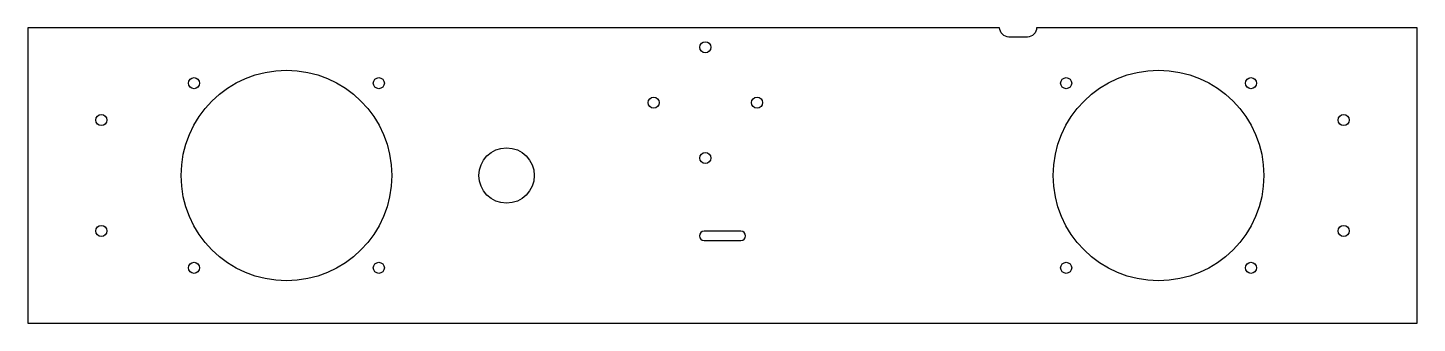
# Model space of a CAD drawing. Header units: millimetres. Extents: x -188 to 188, y -68 to 12.
import ezdxf

# ---------------------------------------------------------------- set-up
doc = ezdxf.new("R2010")
doc.units = ezdxf.units.MM
doc.layers.get('0').update_dxf_attribs({"linetype": 'CONTINUOUS'})

msp = doc.modelspace()

# ---------------------------------------------------------------- linework, layer by layer
for points in [[(77.5, 9.5, -0.414214), (75, 12), (-188, 12), (-188, -68), (188, -68), (188, 12), (85, 12, -0.414214), (82.5, 9.5)], [(5, -43.1), (-5, -43.1, 1), (-5, -45.6), (5, -45.6, 1)]]:
    msp.add_lwpolyline(points, format="xyb", close=True)
for centre, radius in [((-4.64, 6.73), 1.5), ((-118, -28), 28.5), ((118, -28), 28.5), ((-143, -3), 1.5), ((-93, -3), 1.5), ((93, -3), 1.5), ((143, -3), 1.5), ((-18.64, -8.27), 1.5), ((9.36, -8.27), 1.5), ((-168.1, -13), 1.5), ((168.1, -13), 1.5), ((-58.43, -28), 7.5), ((-4.64, -23.27), 1.5), ((-168.1, -43), 1.5), ((168.1, -43), 1.5), ((-143, -53), 1.5), ((-93, -53), 1.5), ((93, -53), 1.5), ((143, -53), 1.5)]:
    msp.add_circle(centre, radius)

doc.saveas('drawing.dxf')
